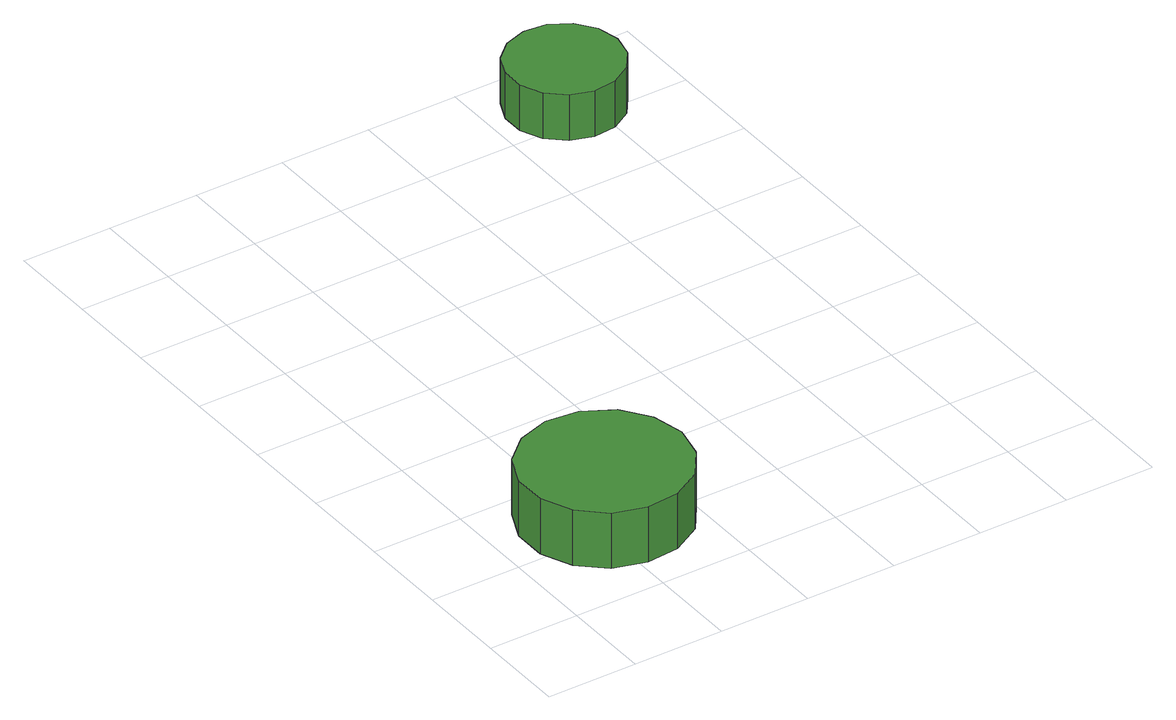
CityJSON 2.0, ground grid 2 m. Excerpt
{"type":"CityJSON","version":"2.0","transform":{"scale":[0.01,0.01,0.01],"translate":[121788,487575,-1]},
"CityObjects":{
"tree1":{"type":"SolitaryVegetationObject","attributes":{"function":"something"},"geometry":[{"type":"MultiSurface","lod":"1","boundaries":[[[0,1,2,3,4,5,6,7,8,9,10,11,12,13,14]],[[15,16,17,18,19,20,21,22,23,24,25,26,27,28,29]],[[0,29,28,1]],[[1,28,27,2]],[[2,27,26,3]],[[3,26,25,4]],[[4,25,24,5]],[[5,24,23,6]],[[6,23,22,7]],[[7,22,21,8]],[[8,21,20,9]],[[9,20,19,10]],[[10,19,18,11]],[[11,18,17,12]],[[12,17,16,13]],[[13,16,15,14]],[[14,15,29,0]]]}]},
"tree2":{"type":"SolitaryVegetationObject","attributes":{"function":"something"},"geometry":[{"type":"MultiSurface","lod":"1","boundaries":[[[30,31,32,33,34,35,36,37,38,39,40,41,42,43,44]],[[45,46,47,48,49,50,51,52,53,54,55,56,57,58,59]],[[30,59,58,31]],[[31,58,57,32]],[[32,57,56,33]],[[33,56,55,34]],[[34,55,54,35]],[[35,54,53,36]],[[36,53,52,37]],[[37,52,51,38]],[[38,51,50,39]],[[39,50,49,40]],[[40,49,48,41]],[[41,48,47,42]],[[42,47,46,43]],[[43,46,45,44]],[[44,45,59,30]]]}]}
},
"vertices":[
[414,252,193],[398,324,193],[355,384,193],[290,421,193],[217,429,193],[146,406,193],[91,357,193],[61,289,193],[61,215,193],[91,147,193],[146,97,193],[217,75,193],[290,82,193],[355,119,193],[398,179,193],[398,179,65],[355,119,65],[290,82,65],[217,75,65],[146,97,65],[91,147,65],[61,215,65],[61,289,65],[91,357,65],[146,406,65],[217,429,65],[290,421,65],[355,384,65],[398,324,65],[414,252,65],
[1068,1438,190],[1057,1488,190],[1027,1529,190],[983,1555,190],[932,1560,190],[883,1544,190],[845,1510,190],[824,1463,190],[824,1412,190],[845,1365,190],[883,1331,190],[932,1315,190],[983,1320,190],[1027,1346,190],[1057,1387,190],[1057,1387,84],[1027,1346,84],[983,1320,84],[932,1315,84],[883,1331,84],[845,1365,84],[824,1412,84],[824,1463,84],[845,1510,84],[883,1544,84],[932,1560,84],[983,1555,84],[1027,1529,84],[1057,1488,84],[1068,1438,84]
]}
